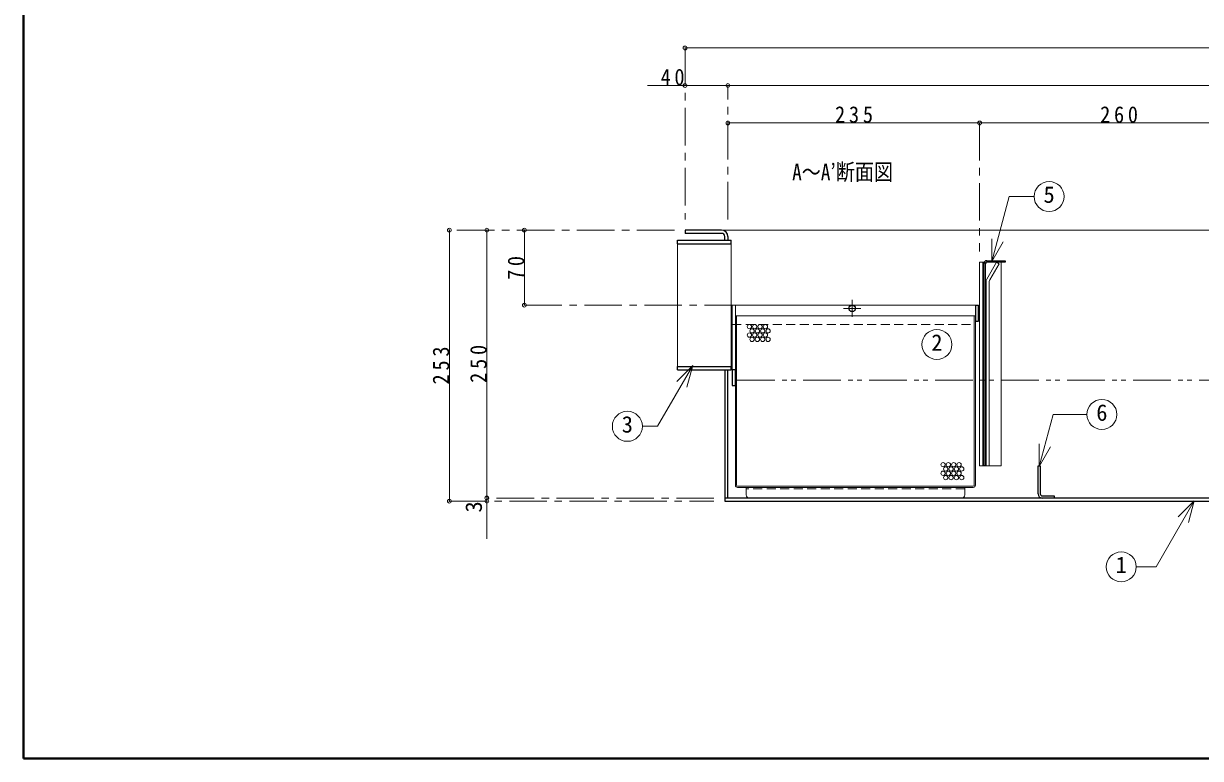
# Model space of a CAD drawing. Units: millimetres at full size, sheet at 1:7. Extents: x -1487 to 1348, y -983 to 984.
# Drawn here: x -1487 to -389, y -983 to -298 of the extents above; entities that cross this region are included whole.
import ezdxf
from ezdxf.enums import TextEntityAlignment as Align

# ---------------------------------------------------------------- set-up
doc = ezdxf.new("R2010")
doc.units = ezdxf.units.MM
doc.header["$LTSCALE"] = 7
doc.header["$PDMODE"] = 32
doc.header["$PDSIZE"] = 3.5
for name, pattern in [('CHAIN1', [8, 5, -1, 1, -1]), ('DASHED1', [1.8, 1.2, -0.6]), ('DOUBLE_CHAIN1', [8.8, 5, -1, 0.6, -0.6, 0.6, -1])]:
    doc.linetypes.add(name, pattern=pattern)
doc.layers.add('0-A', color=4, linetype='Continuous', lineweight=9)
doc.styles.add('ＭＳ ゴシック', font='')
doc.styles.get('ＭＳ ゴシック').set_extended_font_data('MS Gothic')

msp = doc.modelspace()

# ---------------------------------------------------------------- linework, layer by layer
at = {"layer": '0-A', "color": 1, "lineweight": 40}
for p, q in [((-1487.357, -983.487), (-1487.357, 983.513)), ((1347.643, -983.487), (-1487.357, -983.487))]:
    msp.add_line(p, q, dxfattribs=at)
at = {"layer": '0-A'}
for p, q in [((210.143, -320.487), (-869.857, -320.487)), ((-904.857, -355.487), (-829.857, -355.487)), ((170.143, -355.487), (-829.857, -355.487)), ((-829.857, -390.487), (-594.857, -390.487)), ((-594.857, -390.487), (-334.857, -390.487)), ((-1089.857, -490.487), (-1089.857, -743.487)), ((-1054.857, -740.487), (-1054.857, -490.487)), ((-1019.857, -560.487), (-1019.857, -490.487)), ((176.143, -490.487), (-835.857, -490.487)), ((-591.857, -520.487), (-590.705, -520.487)), ((-574.857, -710.487), (-574.857, -520.487)), ((-822.857, -560.487), (-598.846, -560.487)), ((-599.846, -570.487), (-821.857, -570.487)), ((-591.857, -710.487), (-591.107, -710.487)), ((-588.857, -710.487), (-589.607, -710.487)), ((-585.857, -710.487), (-574.857, -710.487)), ((-1054.857, -740.487), (-1054.857, -778.487))]:
    msp.add_line(p, q, dxfattribs=at)
at = {"layer": '0-A', "linetype": 'CHAIN1'}
for p, q in [((-869.857, -320.487), (-869.857, -480.487)), ((-829.857, -480.487), (-829.857, -355.487)), ((-594.857, -390.487), (-594.857, -510.487)), ((-879.857, -490.487), (-1089.857, -490.487)), ((-713.846, -555.487), (-713.846, -571.487)), ((-1019.857, -560.487), (-825.846, -560.487)), ((-721.846, -563.487), (-705.846, -563.487)), ((-1089.857, -743.487), (-842.857, -743.487)), ((-842.857, -740.487), (-1054.857, -740.487))]:
    msp.add_line(p, q, dxfattribs=at)
at = {"layer": '0-A', "color": 7, "lineweight": 18}
for p, q in [((-583.532, -519.607), (-567.324, -459.12)), ((-544.011, -459.12), (-567.324, -459.12)), ((-876.857, -617.637), (-876.857, -503.337)), ((-826.857, -617.637), (-826.857, -503.337)), ((-583.532, -519.607), (-583.532, -498.607)), ((-583.532, -519.607), (-573.032, -501.421)), ((-591.857, -520.487), (-594.857, -520.487)), ((-594.857, -520.487), (-594.857, -710.487)), ((-591.857, -520.487), (-591.857, -710.487)), ((-588.054, -536.095), (-579.042, -520.487)), ((-576.792, -521.786), (-585.455, -536.791)), ((-579.042, -520.487), (-576.792, -521.786)), ((-585.857, -538.291), (-585.857, -710.487)), ((-588.857, -710.487), (-588.857, -539.095)), ((-825.857, -560.487), (-822.857, -560.487)), ((-825.857, -560.487), (-825.857, -620.487)), ((-822.857, -620.487), (-822.857, -560.487)), ((-822.857, -570.487), (-821.857, -570.487)), ((-821.857, -728.487), (-821.857, -570.487)), ((-599.846, -570.487), (-598.846, -570.487)), ((-599.846, -729.487), (-599.846, -570.487)), ((-598.846, -728.487), (-598.846, -575.487)), ((-862.743, -616.742), (-877.592, -631.592)), ((-862.743, -616.742), (-868.178, -637.027)), ((-822.857, -728.487), (-822.857, -635.487)), ((-539.37, -710.932), (-526.394, -662.505)), ((-526.394, -662.505), (-494.772, -662.505)), ((-539.37, -710.932), (-539.37, -689.932)), ((-539.37, -710.932), (-528.87, -692.745)), ((-594.857, -710.487), (-591.857, -710.487)), ((-588.857, -710.487), (-585.857, -710.487)), ((-600.846, -729.487), (-820.857, -729.487)), ((-600.846, -730.487), (-820.857, -730.487)), ((-812.857, -737.487), (-812.857, -730.487)), ((-608.846, -737.487), (-608.846, -730.487)), ((-394.621, -743.042), (-430.202, -804.671)), ((-394.621, -743.042), (-409.47, -757.891)), ((-394.621, -743.042), (-400.056, -763.326)), ((-430.202, -804.671), (-448.704, -804.671))]:
    msp.add_line(p, q, dxfattribs=at)
at = {"layer": '0-A', "color": 5, "lineweight": 25}
for p, q in [((-869.857, -490.487), (-869.857, -493.487)), ((-835.857, -490.487), (-869.857, -490.487)), ((-835.857, -493.487), (-869.857, -493.487)), ((-876.857, -499.987), (-826.857, -499.987)), ((-876.857, -503.337), (-876.857, -499.987)), ((-876.857, -503.337), (-826.857, -503.337)), ((-832.857, -499.987), (-832.857, -496.487)), ((-829.857, -496.487), (-829.857, -499.987)), ((-826.857, -503.337), (-826.857, -499.987)), ((-591.107, -710.487), (-591.107, -521.987)), ((-589.607, -521.987), (-589.607, -710.487)), ((-571.107, -520.487), (-588.167, -520.487)), ((-588.107, -518.987), (-571.107, -518.987)), ((-571.107, -518.987), (-571.107, -520.487)), ((-598.846, -560.487), (-595.857, -560.487)), ((-598.846, -560.487), (-598.846, -575.487)), ((-595.857, -575.487), (-595.857, -560.487)), ((-598.846, -575.487), (-595.857, -575.487)), ((-876.857, -617.637), (-826.857, -617.637)), ((-876.857, -620.987), (-876.857, -617.637)), ((-876.857, -620.987), (-826.857, -620.987)), ((-832.857, -620.987), (-832.857, -743.487)), ((-829.857, -740.487), (-829.857, -620.987)), ((-826.857, -620.987), (-826.857, -617.637)), ((-825.857, -620.487), (-825.857, -635.487)), ((-825.857, -620.487), (-822.857, -620.487)), ((-822.857, -635.487), (-822.857, -620.487)), ((-825.857, -635.487), (-822.857, -635.487)), ((-589.607, -710.487), (-591.107, -710.487)), ((-540.357, -736.487), (-540.357, -710.487)), ((-540.357, -710.487), (-538.357, -710.487)), ((-538.357, -710.487), (-538.357, -736.487)), ((173.143, -740.487), (-832.857, -740.487)), ((-832.857, -743.487), (173.143, -743.487))]:
    msp.add_line(p, q, dxfattribs=at)
at = {"layer": '0-A', "linetype": 'DASHED1'}
for p, q in [((-825.857, -578.487), (-598.846, -578.487)), ((-608.846, -731.987), (-812.857, -731.987))]:
    msp.add_line(p, q, dxfattribs=at)
at = {"layer": '0-A', "linetype": 'DOUBLE_CHAIN1'}
msp.add_line((-821.137, -630.487), (5.143, -630.487), dxfattribs=at)
at = {"layer": '0-A', "color": 7, "lineweight": 18}
msp.add_lwpolyline([(-862.743, -616.742), (-895.54, -673.55), (-909.726, -673.55)], dxfattribs=at)
at = {"layer": '0-A', "color": 5, "lineweight": 25}
msp.add_lwpolyline([(-536.357, -738.487), (-525.357, -738.487), (-525.357, -740.487)], dxfattribs=at)
at = {"layer": '0-A', "color": 7, "lineweight": 18}
for centre in [(-530.011, -459.12), (-634.762, -597.202), (-480.772, -662.505), (-923.726, -673.55), (-462.704, -804.671)]:
    msp.add_circle(centre, 14, dxfattribs=at)
at = {"layer": '0-A', "color": 5, "lineweight": 25}
msp.add_circle((-713.846, -563.487), 3, dxfattribs=at)
at = {"layer": '0-A'}
for centre in [(-809.798, -580.456), (-804.798, -580.456), (-799.798, -580.456), (-794.798, -580.456), (-809.798, -588.456), (-807.298, -584.456), (-807.298, -592.456), (-804.798, -588.456), (-802.298, -584.456), (-802.298, -592.456), (-799.798, -588.456), (-797.298, -584.456), (-797.298, -592.456), (-794.798, -588.456), (-792.298, -584.456), (-792.298, -592.456), (-629.054, -709.346), (-626.554, -713.346), (-624.054, -709.346), (-621.554, -713.346), (-619.054, -709.346), (-616.554, -713.346), (-614.054, -709.346), (-611.554, -713.346), (-629.054, -717.346), (-626.554, -721.346), (-624.054, -717.346), (-621.554, -721.346), (-619.054, -717.346), (-616.554, -721.346), (-614.054, -717.346), (-611.554, -721.346)]:
    msp.add_circle(centre, 2, dxfattribs=at)
at = {"layer": '0-A', "color": 5, "lineweight": 25}
for centre, radius, start, end in [((-835.857, -496.487), 6, 0, 90), ((-835.857, -496.487), 3, 0, 90), ((-588.107, -521.987), 3, 92.27697, 180), ((-588.107, -521.987), 1.5, 92.27697, 180), ((-536.357, -736.487), 4, 180, 270), ((-536.357, -736.487), 2, 180, 270)]:
    msp.add_arc(centre, radius, start, end, dxfattribs=at)
at = {"layer": '0-A', "color": 7, "lineweight": 18}
for centre, radius, start, end in [((-588.107, -521.987), 3, 90, 92.27697), ((-582.857, -539.095), 6, 150, 180), ((-582.857, -538.291), 3, 150, 180), ((-820.857, -728.487), 2, 180, 270), ((-820.857, -728.487), 1, 180, 270), ((-600.846, -728.487), 2, 270, 0), ((-600.846, -728.487), 1, 270, 0), ((-809.857, -737.487), 3, 180, 270), ((-611.846, -737.487), 3, 270, 0)]:
    msp.add_arc(centre, radius, start, end, dxfattribs=at)
at = {"layer": '0-A'}
for p in [(-869.857, -320.487), (-869.857, -355.487), (-829.857, -355.487), (-829.857, -390.487), (-594.857, -390.487), (-1089.857, -490.487), (-1054.857, -490.487), (-1019.857, -490.487), (-1019.857, -560.487), (-1089.857, -743.487), (-1054.857, -740.487), (-1054.857, -743.487)]:
    msp.add_point(p, dxfattribs=at)

# ---------------------------------------------------------------- texts
at = {"layer": '0-A', "color": 7, "style": 'ＭＳ ゴシック', "width": 0.85}
msp.add_text('A～A’断面図', height=15.4, dxfattribs=at).set_placement((-769.857, -448.487), align=Align.BOTTOM_LEFT)
at = {"layer": '0-A', "color": 7, "style": 'ＭＳ ゴシック'}
for s, p in [('5', (-535.261, -469.62)), ('2', (-640.012, -607.702)), ('6', (-486.022, -673.005)), ('3', (-928.976, -684.05)), ('1', (-467.954, -815.171))]:
    msp.add_text(s, height=15.4, dxfattribs=at).set_placement(p, align=Align.BOTTOM_LEFT)
msp.add_text('3', height=15.4, rotation=90, dxfattribs=at).set_placement((-1054.857, -753.987), align=Align.BOTTOM_LEFT)
at = {"layer": '0-A', "color": 7, "char_height": 15.4, "attachment_point": 7, "style": 'ＭＳ ゴシック'}
for s, insert in [('\\T1.36;\\W0.9;40', (-892.607, -355.487)), ('\\T1.38;\\W0.9;235', (-729.857, -390.487)), ('\\T1.37;\\W0.9;260', (-482.357, -390.487))]:
    msp.add_mtext(s, dxfattribs=dict(at, insert=insert))
at = {"layer": '0-A', "color": 7, "char_height": 15.4, "attachment_point": 7, "rotation": 90, "style": 'ＭＳ ゴシック'}
for s, insert in [('\\T1.36;\\W0.9;70', (-1019.857, -536.862)), ('\\T1.38;\\W0.9;253', (-1089.857, -634.487)), ('\\T1.38;\\W0.9;250', (-1054.857, -632.987))]:
    msp.add_mtext(s, dxfattribs=dict(at, insert=insert))

doc.saveas('drawing.dxf')
